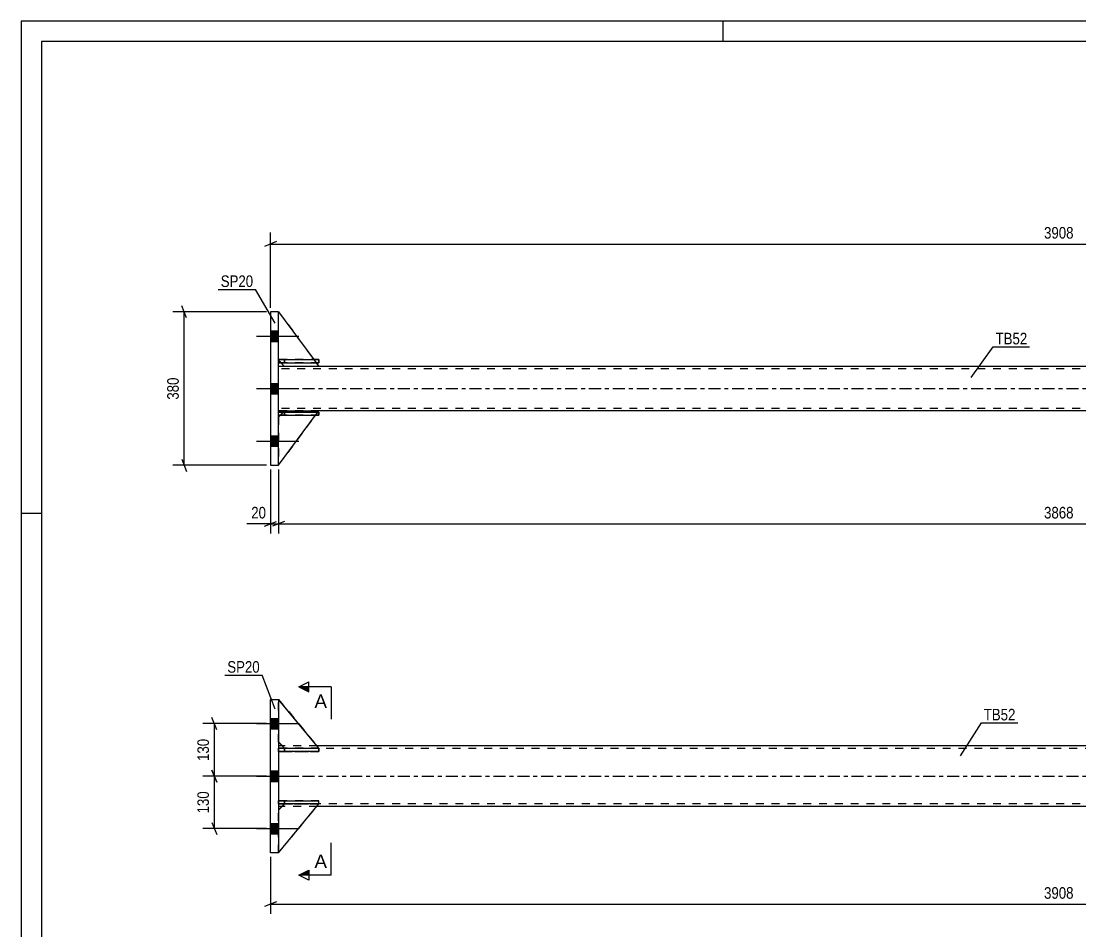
# Model space of a CAD drawing. Header units: millimetres. Extents: x 0 to 594, y 0 to 420.
# Drawn here: x 0 to 262.4, y 194.6 to 420 of the extents above; entities that cross this region are included whole.
import ezdxf

# ---------------------------------------------------------------- set-up
doc = ezdxf.new("R2010")
doc.units = ezdxf.units.MM
doc.linetypes.add('DXK_LINE_DOT2', pattern=[3.9198, 1.9599, -1.9599])
doc.linetypes.add('DXK_LINE_DOT3', pattern=[5.9187, 2.979, -0.9799, 0.9799, -0.9799])
doc.styles.add('Arial', font='ARIAL.TTF', dxfattribs={"height": 0.2})
doc.styles.add('Arial Narrow', font='ARIALN.TTF', dxfattribs={"height": 0.2})

# ---------------------------------------------------------------- blocks, each defined once
blk = doc.blocks.new('Unknown-581362819-1163')
at = {"color": 5, "linetype": 'Continuous'}
for p, q in [((594, 420), (0, 420)), ((0, 420), (0, 0)), ((174, 415), (174, 420)), ((589, 415), (5, 415)), ((5, 415), (5, 5)), ((5, 298), (0, 298))]:
    blk.add_line(p, q, dxfattribs=at)
blk = doc.blocks.new('Part-581362819-1795 - 1773')
at = {"color": 7, "linetype": 'DXK_LINE_DOT2'}
for p, q in [((63.81, 226.06), (63.81, 226.86)), ((65.31, 226.86), (63.81, 226.86)), ((73.81, 226.86), (63.81, 226.86)), ((63.81, 226.06), (73.81, 226.06)), ((73.81, 226.06), (63.81, 226.06)), ((65.31, 226.06), (65.31, 226.86)), ((65.31, 226.86), (73.81, 226.86)), ((73.81, 226.06), (73.81, 226.86))]:
    blk.add_line(p, q, dxfattribs=at)
blk = doc.blocks.new('Part-581362819-1792 - 1773')
at = {"color": 2, "linetype": 'Continuous'}
for p, q in [((64.72, 240.46), (63.81, 240.46)), ((441.11, 240.46), (73.32, 240.46)), ((64.71, 225.46), (63.81, 225.46)), ((441.12, 225.46), (73.31, 225.46))]:
    blk.add_line(p, q, dxfattribs=at)
at = {"color": 7, "linetype": 'DXK_LINE_DOT2'}
for p, q in [((63.81, 240.46), (63.81, 225.46)), ((63.81, 239.86), (450.62, 239.86)), ((73.32, 240.46), (64.72, 240.46)), ((450.62, 226.06), (63.81, 226.06)), ((73.31, 225.46), (64.71, 225.46))]:
    blk.add_line(p, q, dxfattribs=at)
at = {"color": 7, "linetype": 'DXK_LINE_DOT3'}
blk.add_line((63.81, 232.96), (450.62, 232.96), dxfattribs=at)
blk = doc.blocks.new('Part-581362819-1786 - 1773')
at = {"color": 2, "linetype": 'Continuous'}
for p, q in [((73.81, 239.87), (63.81, 251.96)), ((65.31, 239.87), (63.81, 241.37)), ((65.31, 239.87), (65.31, 239.87)), ((65.31, 239.87), (73.81, 239.87)), ((73.81, 239.87), (73.81, 239.87))]:
    blk.add_line(p, q, dxfattribs=at)
at = {"color": 7, "linetype": 'DXK_LINE_DOT2'}
for p, q in [((63.81, 241.37), (63.81, 251.96)), ((63.81, 251.96), (73.81, 239.87)), ((65.31, 239.87), (63.81, 241.37)), ((73.81, 239.87), (65.31, 239.87))]:
    blk.add_line(p, q, dxfattribs=at)
blk = doc.blocks.new('Part-581362819-1798 - 1773')
at = {"color": 7, "linetype": 'DXK_LINE_DOT2'}
for p, q in [((63.81, 239.86), (63.81, 239.06)), ((65.31, 239.86), (63.81, 239.86)), ((73.81, 239.86), (63.81, 239.86)), ((63.81, 239.06), (73.81, 239.06)), ((73.81, 239.06), (63.81, 239.06)), ((65.31, 239.06), (65.31, 239.86)), ((65.31, 239.86), (73.81, 239.86)), ((73.81, 239.86), (73.81, 239.06))]:
    blk.add_line(p, q, dxfattribs=at)
blk = doc.blocks.new('Part-581362819-1801 - 1773')
at = {"color": 2, "linetype": 'Continuous'}
for p, q in [((63.81, 226.86), (73.81, 226.86)), ((63.81, 226.86), (63.81, 226.86)), ((63.81, 226.86), (63.81, 226.06)), ((72.99, 226.06), (63.81, 226.06)), ((63.81, 226.06), (63.81, 226.06)), ((73.81, 226.06), (73.81, 226.86)), ((73.81, 226.06), (73.81, 226.06))]:
    blk.add_line(p, q, dxfattribs=at)
at = {"color": 7, "linetype": 'DXK_LINE_DOT2'}
for p, q in [((63.81, 226.06), (63.81, 226.86)), ((65.31, 226.86), (63.81, 226.86)), ((65.31, 226.06), (63.81, 226.06)), ((73.81, 226.86), (65.31, 226.86)), ((65.31, 226.86), (65.31, 226.06)), ((73.81, 226.06), (65.31, 226.06)), ((73.81, 226.06), (72.99, 226.06)), ((73.81, 226.06), (73.81, 226.06))]:
    blk.add_line(p, q, dxfattribs=at)
blk = doc.blocks.new('Part-581362819-1804 - 1773')
at = {"color": 7, "linetype": 'DXK_LINE_DOT2'}
for p, q in [((65.31, 226.07), (63.81, 224.57)), ((63.81, 213.96), (73.81, 226.07)), ((63.81, 224.57), (65.31, 226.07)), ((63.81, 213.96), (73.81, 226.07)), ((73.81, 226.07), (65.31, 226.07)), ((65.31, 226.07), (65.31, 226.07)), ((65.31, 226.07), (73.81, 226.07)), ((73.81, 226.07), (73.81, 226.07)), ((63.81, 224.57), (63.81, 213.96))]:
    blk.add_line(p, q, dxfattribs=at)
blk = doc.blocks.new('Part-581362819-1807 - 1773')
at = {"color": 2, "linetype": 'Continuous'}
for p, q in [((63.81, 213.96), (73.81, 226.07)), ((63.81, 224.57), (65.3, 226.06)), ((73.81, 226.07), (72.99, 226.07)), ((73.81, 226.07), (73.81, 226.07)), ((63.81, 213.96), (63.81, 213.96)), ((63.81, 213.96), (63.81, 213.96))]:
    blk.add_line(p, q, dxfattribs=at)
at = {"color": 7, "linetype": 'DXK_LINE_DOT2'}
for p, q in [((63.81, 224.57), (65.31, 226.07)), ((63.81, 213.96), (73.81, 226.07)), ((65.3, 226.06), (65.31, 226.07)), ((72.99, 226.07), (65.31, 226.07)), ((65.31, 226.07), (65.31, 226.07)), ((65.31, 226.07), (73.81, 226.07)), ((63.81, 213.96), (63.81, 224.57))]:
    blk.add_line(p, q, dxfattribs=at)
blk = doc.blocks.new('Part-581362819-1810 - 1773')
at = {"color": 7, "linetype": 'DXK_LINE_DOT2'}
for p, q in [((63.81, 241.37), (63.81, 251.96)), ((63.81, 251.96), (73.81, 239.87)), ((73.81, 239.87), (63.81, 251.96)), ((65.31, 239.87), (63.81, 241.37)), ((63.81, 241.37), (65.31, 239.87)), ((73.81, 239.87), (65.31, 239.87)), ((65.31, 239.87), (65.31, 239.87)), ((65.31, 239.87), (73.81, 239.87)), ((73.81, 239.87), (73.81, 239.87))]:
    blk.add_line(p, q, dxfattribs=at)
blk = doc.blocks.new('Bolt-581362819-1823 - 1773')
at = {"linetype": 'Continuous'}
for points in [[(61.81, 247.26), (61.81, 244.66), (63.81, 244.66), (63.81, 247.26)], [(61.81, 247.26), (61.81, 244.66), (63.81, 244.66), (63.81, 247.26)], [(61.81, 247.26), (61.81, 244.66), (63.81, 244.66), (63.81, 247.26)], [(61.81, 234.26), (61.81, 231.66), (63.81, 231.66), (63.81, 234.26)], [(61.81, 234.26), (61.81, 231.66), (63.81, 231.66), (63.81, 234.26)], [(61.81, 221.26), (61.81, 218.66), (63.81, 218.66), (63.81, 221.26)], [(61.81, 221.26), (61.81, 218.66), (63.81, 218.66), (63.81, 221.26)], [(61.81, 221.26), (61.81, 218.66), (63.81, 218.66), (63.81, 221.26)]]:
    blk.add_hatch(color=1, dxfattribs=at).paths.add_polyline_path(points)
at = {"color": 1, "linetype": 'Continuous'}
for p, q in [((61.81, 247.26), (63.81, 247.26)), ((61.81, 247.26), (63.81, 247.26)), ((61.81, 247.26), (63.81, 247.26)), ((58.31, 245.96), (68.81, 245.96)), ((58.31, 245.96), (68.81, 245.96)), ((58.31, 245.96), (68.81, 245.96)), ((61.81, 244.66), (63.81, 244.66)), ((61.81, 244.66), (63.81, 244.66)), ((61.81, 244.66), (63.81, 244.66)), ((61.81, 234.26), (63.81, 234.26)), ((61.81, 234.26), (63.81, 234.26)), ((58.31, 232.96), (68.81, 232.96)), ((58.31, 232.96), (68.81, 232.96)), ((61.81, 231.66), (63.81, 231.66)), ((61.81, 231.66), (63.81, 231.66)), ((61.81, 221.26), (63.81, 221.26)), ((61.81, 221.26), (63.81, 221.26)), ((61.81, 221.26), (63.81, 221.26)), ((58.31, 219.96), (68.81, 219.96)), ((58.31, 219.96), (68.81, 219.96)), ((58.31, 219.96), (68.81, 219.96)), ((61.81, 218.66), (63.81, 218.66)), ((61.81, 218.66), (63.81, 218.66)), ((61.81, 218.66), (63.81, 218.66))]:
    blk.add_line(p, q, dxfattribs=at)
blk = doc.blocks.new('Part-581362819-1830 - 1773')
at = {"color": 2, "linetype": 'Continuous'}
for p, q in [((63.81, 239.86), (73.81, 239.86)), ((63.81, 239.86), (63.81, 239.86)), ((63.81, 239.86), (63.81, 239.06)), ((73.81, 239.06), (63.81, 239.06)), ((63.81, 239.06), (63.81, 239.06)), ((73.81, 239.06), (73.81, 239.86))]:
    blk.add_line(p, q, dxfattribs=at)
at = {"color": 7, "linetype": 'DXK_LINE_DOT2'}
for p, q in [((63.81, 239.06), (63.81, 239.86)), ((65.31, 239.86), (63.81, 239.86)), ((65.31, 239.06), (63.81, 239.06)), ((73.81, 239.86), (65.31, 239.86)), ((65.31, 239.86), (65.31, 239.06)), ((65.31, 239.06), (73.81, 239.06))]:
    blk.add_line(p, q, dxfattribs=at)
blk = doc.blocks.new('Part-581362819-1835 - 1773')
at = {"color": 2, "linetype": 'Continuous'}
for p, q in [((61.81, 251.96), (63.81, 251.96)), ((61.81, 213.96), (61.81, 251.96)), ((63.81, 251.96), (63.81, 213.96)), ((63.81, 213.96), (61.81, 213.96))]:
    blk.add_line(p, q, dxfattribs=at)
blk = doc.blocks.new('Part-581362819-1646 - 1639')
at = {"color": 2, "linetype": 'Continuous'}
for p, q in [((63.81, 336.16), (63.81, 336.16)), ((63.81, 336.16), (73.81, 336.16)), ((63.81, 336.16), (63.81, 335.36)), ((73.81, 336.16), (73.81, 335.36)), ((63.81, 335.36), (73.81, 335.36))]:
    blk.add_line(p, q, dxfattribs=at)
at = {"color": 7, "linetype": 'DXK_LINE_DOT2'}
for p, q in [((65.31, 336.16), (63.81, 336.16)), ((63.81, 336.16), (63.81, 336.16)), ((73.81, 336.16), (65.31, 336.16)), ((65.31, 336.16), (65.31, 335.36)), ((63.81, 335.36), (65.31, 335.36)), ((63.81, 335.36), (63.81, 335.36)), ((65.31, 335.36), (73.81, 335.36))]:
    blk.add_line(p, q, dxfattribs=at)
blk = doc.blocks.new('Part-581362819-1647 - 1639')
at = {"color": 7, "linetype": 'DXK_LINE_DOT2'}
for p, q in [((63.81, 322.36), (63.81, 323.16)), ((63.81, 323.16), (65.31, 323.16)), ((73.58, 323.16), (63.81, 323.16)), ((65.31, 322.36), (65.31, 323.16)), ((65.31, 323.16), (73.81, 323.16)), ((73.81, 322.36), (73.81, 323.16)), ((65.31, 322.36), (63.81, 322.36)), ((63.81, 322.36), (63.81, 322.36)), ((63.81, 322.36), (73.81, 322.36)), ((73.81, 322.36), (65.31, 322.36))]:
    blk.add_line(p, q, dxfattribs=at)
blk = doc.blocks.new('Part-581362819-1648 - 1639')
at = {"color": 7, "linetype": 'DXK_LINE_DOT2'}
for p, q in [((63.81, 335.36), (63.81, 336.16)), ((63.81, 336.16), (65.31, 336.16)), ((63.81, 336.16), (73.81, 336.16)), ((65.31, 335.36), (65.31, 336.16)), ((65.31, 336.16), (73.81, 336.16)), ((73.81, 335.36), (73.81, 336.16)), ((65.31, 335.36), (63.81, 335.36)), ((63.81, 335.36), (63.81, 335.36)), ((63.81, 335.36), (73.81, 335.36)), ((73.81, 335.36), (65.31, 335.36))]:
    blk.add_line(p, q, dxfattribs=at)
blk = doc.blocks.new('Part-581362819-1649 - 1639')
at = {"color": 7, "linetype": 'DXK_LINE_DOT2'}
for p, q in [((63.81, 309.97), (73.81, 323.47)), ((65.31, 323.47), (63.81, 321.97)), ((65.31, 323.47), (63.81, 321.97)), ((73.81, 323.47), (65.31, 323.47)), ((65.31, 323.47), (65.31, 323.47)), ((73.81, 323.47), (65.31, 323.47)), ((63.81, 321.97), (63.81, 321.97)), ((63.81, 321.97), (63.81, 309.97))]:
    blk.add_line(p, q, dxfattribs=at)
blk = doc.blocks.new('Part-581362819-1650 - 1639')
at = {"color": 2, "linetype": 'Continuous'}
for p, q in [((63.81, 347.97), (72.57, 336.16)), ((64.43, 335.36), (65.31, 334.47)), ((73.81, 334.47), (65.31, 334.47)), ((73.16, 335.36), (73.81, 334.47))]:
    blk.add_line(p, q, dxfattribs=at)
at = {"color": 7, "linetype": 'DXK_LINE_DOT2'}
for p, q in [((63.81, 347.97), (63.81, 347.97)), ((63.81, 335.97), (63.81, 347.97)), ((63.81, 347.97), (63.81, 347.97)), ((64.43, 335.36), (63.81, 335.97)), ((72.57, 336.16), (73.16, 335.36))]:
    blk.add_line(p, q, dxfattribs=at)
blk = doc.blocks.new('Part-581362819-1651 - 1639')
at = {"color": 7, "linetype": 'DXK_LINE_DOT2'}
for p, q in [((63.81, 347.97), (73.81, 334.47)), ((63.81, 335.97), (63.81, 347.97)), ((65.31, 334.47), (63.81, 335.97)), ((73.81, 334.47), (65.31, 334.47))]:
    blk.add_line(p, q, dxfattribs=at)
blk = doc.blocks.new('Part-581362819-1656 - 1639')
at = {"color": 2, "linetype": 'Continuous'}
for p, q in [((65.31, 334.47), (63.81, 334.47)), ((440.62, 334.47), (73.81, 334.47)), ((65.31, 323.47), (63.81, 323.47)), ((440.62, 323.47), (73.81, 323.47))]:
    blk.add_line(p, q, dxfattribs=at)
at = {"color": 7, "linetype": 'DXK_LINE_DOT2'}
for p, q in [((63.81, 323.47), (63.81, 334.47)), ((450.62, 333.87), (63.81, 333.87)), ((73.81, 334.47), (65.31, 334.47)), ((450.62, 324.07), (63.81, 324.07)), ((73.81, 323.47), (65.31, 323.47))]:
    blk.add_line(p, q, dxfattribs=at)
at = {"color": 7, "linetype": 'DXK_LINE_DOT3'}
blk.add_line((63.81, 328.97), (450.62, 328.97), dxfattribs=at)
blk = doc.blocks.new('Part-581362819-1667 - 1639')
at = {"color": 2, "linetype": 'Continuous'}
for p, q in [((63.81, 347.97), (61.81, 347.97)), ((61.81, 347.97), (61.81, 309.97)), ((63.81, 309.97), (63.81, 347.97)), ((61.81, 309.97), (63.81, 309.97))]:
    blk.add_line(p, q, dxfattribs=at)
blk = doc.blocks.new('Part-581362819-1668 - 1639')
at = {"color": 7, "linetype": 'DXK_LINE_DOT2'}
for p, q in [((65.31, 323.47), (63.81, 321.97)), ((64.2, 322.36), (65, 323.16)), ((65.31, 323.47), (73.81, 323.47)), ((72.99, 322.36), (73.58, 323.16)), ((73.58, 323.16), (73.58, 323.16)), ((63.81, 321.97), (63.81, 321.97)), ((63.81, 309.97), (63.81, 321.97)), ((63.81, 309.97), (63.81, 309.97)), ((63.81, 309.97), (63.81, 309.97))]:
    blk.add_line(p, q, dxfattribs=at)
at = {"color": 2, "linetype": 'Continuous'}
for p, q in [((65, 323.16), (65.31, 323.47)), ((65.31, 323.47), (73.81, 323.47)), ((65.31, 323.47), (65.31, 323.47)), ((73.58, 323.16), (73.81, 323.47)), ((63.81, 309.97), (72.99, 322.36)), ((63.81, 321.97), (64.2, 322.36))]:
    blk.add_line(p, q, dxfattribs=at)
blk = doc.blocks.new('Bolt-581362819-1671 - 1639')
at = {"linetype": 'Continuous'}
for points in [[(63.81, 340.67), (63.81, 343.27), (61.81, 343.27), (61.81, 340.67)], [(63.81, 340.67), (63.81, 343.27), (61.81, 343.27), (61.81, 340.67)], [(63.81, 340.67), (63.81, 343.27), (61.81, 343.27), (61.81, 340.67)], [(63.81, 327.67), (63.81, 330.27), (61.81, 330.27), (61.81, 327.67)], [(63.81, 327.67), (63.81, 330.27), (61.81, 330.27), (61.81, 327.67)], [(63.81, 314.67), (63.81, 317.27), (61.81, 317.27), (61.81, 314.67)], [(63.81, 314.67), (63.81, 317.27), (61.81, 317.27), (61.81, 314.67)], [(63.81, 314.67), (63.81, 317.27), (61.81, 317.27), (61.81, 314.67)]]:
    blk.add_hatch(color=1, dxfattribs=at).paths.add_polyline_path(points)
at = {"color": 1, "linetype": 'Continuous'}
for p, q in [((58.31, 341.97), (68.81, 341.97)), ((58.31, 341.97), (68.81, 341.97)), ((58.31, 341.97), (68.81, 341.97)), ((61.81, 343.27), (63.81, 343.27)), ((61.81, 343.27), (63.81, 343.27)), ((61.81, 343.27), (63.81, 343.27)), ((61.81, 340.67), (63.81, 340.67)), ((61.81, 340.67), (63.81, 340.67)), ((61.81, 340.67), (63.81, 340.67)), ((58.31, 328.97), (68.81, 328.97)), ((58.31, 328.97), (68.81, 328.97)), ((61.81, 330.27), (63.81, 330.27)), ((61.81, 330.27), (63.81, 330.27)), ((61.81, 327.67), (63.81, 327.67)), ((61.81, 327.67), (63.81, 327.67)), ((58.31, 315.97), (68.81, 315.97)), ((58.31, 315.97), (68.81, 315.97)), ((58.31, 315.97), (68.81, 315.97)), ((61.81, 317.27), (63.81, 317.27)), ((61.81, 317.27), (63.81, 317.27)), ((61.81, 317.27), (63.81, 317.27)), ((61.81, 314.67), (63.81, 314.67)), ((61.81, 314.67), (63.81, 314.67)), ((61.81, 314.67), (63.81, 314.67))]:
    blk.add_line(p, q, dxfattribs=at)
blk = doc.blocks.new('Part-581362819-1680 - 1639')
at = {"color": 2, "linetype": 'Continuous'}
for p, q in [((63.81, 323.16), (63.81, 323.16)), ((63.81, 323.16), (73.81, 323.16)), ((63.81, 322.36), (63.81, 323.16)), ((73.81, 323.16), (73.81, 322.36)), ((63.81, 322.36), (73.81, 322.36))]:
    blk.add_line(p, q, dxfattribs=at)
at = {"color": 7, "linetype": 'DXK_LINE_DOT2'}
for p, q in [((65.31, 323.16), (63.81, 323.16)), ((63.81, 323.16), (63.81, 323.16)), ((73.81, 323.16), (65.31, 323.16)), ((65.31, 323.16), (65.31, 322.36)), ((63.81, 322.36), (63.81, 322.36)), ((63.81, 322.36), (65.31, 322.36)), ((63.81, 322.36), (63.81, 322.36)), ((65.31, 322.36), (73.81, 322.36))]:
    blk.add_line(p, q, dxfattribs=at)
blk = doc.blocks.new('StraightDimension-581362819-1843 - 1773')
at = {"color": 7, "linetype": 'Continuous'}
for p, q in [((61.81, 212.96), (61.81, 198.84)), ((63.31, 201.84), (60.31, 200.64)), ((61.81, 201.24), (452.62, 201.24))]:
    blk.add_line(p, q, dxfattribs=at)
at = {"color": 0}
blk.add_wipeout([(261.47, 201.99), (261.47, 206.19), (252.96, 206.19), (252.96, 201.99)], dxfattribs=at)
at = {"color": 3, "style": 'Arial Narrow'}
blk.add_text('3908', height=2.863, dxfattribs=at).set_placement((253.56, 202.59))
blk = doc.blocks.new('StraightDimension-581362819-1854 - 1773')
at = {"color": 7, "linetype": 'Continuous'}
for p, q in [((48.49, 231.46), (47.29, 234.46)), ((60.81, 232.96), (45.04, 232.96)), ((47.89, 219.96), (47.89, 232.96)), ((47.29, 221.46), (48.49, 218.46)), ((60.81, 219.96), (45.04, 219.96))]:
    blk.add_line(p, q, dxfattribs=at)
at = {"color": 0}
blk.add_wipeout([(47.14, 229.8), (42.94, 229.8), (42.94, 223.12), (47.14, 223.12)], dxfattribs=at)
at = {"color": 3, "style": 'Arial Narrow'}
blk.add_text('130', height=2.863, rotation=90.0002, dxfattribs=at).set_placement((46.54, 223.72))
blk = doc.blocks.new('StraightDimension-581362819-1867 - 1773')
at = {"color": 7, "linetype": 'Continuous'}
for p, q in [((48.49, 244.46), (47.29, 247.46)), ((60.81, 245.96), (45.04, 245.96)), ((47.89, 232.96), (47.89, 245.96)), ((47.29, 234.46), (48.49, 231.46)), ((60.81, 232.96), (45.04, 232.96))]:
    blk.add_line(p, q, dxfattribs=at)
at = {"color": 0}
blk.add_wipeout([(47.14, 242.8), (42.94, 242.8), (42.94, 236.12), (47.14, 236.12)], dxfattribs=at)
at = {"color": 3, "style": 'Arial Narrow'}
blk.add_text('130', height=2.863, rotation=90.0002, dxfattribs=at).set_placement((46.54, 236.72))
blk = doc.blocks.new('StraightDimension-581362819-1712 - 1639')
at = {"color": 7, "linetype": 'Continuous'}
for p, q in [((61.81, 308.97), (61.81, 293.05)), ((63.81, 308.97), (63.81, 293.05)), ((60.31, 294.85), (63.31, 296.05)), ((61.81, 295.45), (63.81, 295.45)), ((65.31, 296.05), (62.31, 294.85))]:
    blk.add_line(p, q, dxfattribs=at)
at = {"color": 0}
blk.add_wipeout([(61.29, 296.2), (61.29, 300.4), (56.43, 300.4), (56.43, 296.2)], dxfattribs=at)
at = {"color": 7, "linetype": 'Continuous'}
blk.add_line((61.81, 295.45), (55.91, 295.45), dxfattribs=at)
blk.add_line((61.81, 295.45), (55.91, 295.45), dxfattribs=at)
at = {"color": 3, "style": 'Arial Narrow'}
blk.add_text('20', height=2.863, dxfattribs=at).set_placement((57.03, 296.8))
blk = doc.blocks.new('StraightDimension-581362819-1732 - 1639')
at = {"color": 7, "linetype": 'Continuous'}
for p, q in [((63.81, 308.97), (63.81, 293.05)), ((65.31, 296.05), (62.31, 294.85)), ((63.81, 295.45), (450.62, 295.45))]:
    blk.add_line(p, q, dxfattribs=at)
at = {"color": 0}
blk.add_wipeout([(261.47, 296.2), (261.47, 300.4), (252.96, 300.4), (252.96, 296.2)], dxfattribs=at)
at = {"color": 3, "style": 'Arial Narrow'}
blk.add_text('3868', height=2.863, dxfattribs=at).set_placement((253.56, 296.8))
blk = doc.blocks.new('StraightDimension-581362819-1690 - 1639')
at = {"color": 7, "linetype": 'Continuous'}
for p, q in [((41.01, 346.47), (39.81, 349.47)), ((60.81, 347.97), (37.56, 347.97)), ((40.41, 309.97), (40.41, 347.97)), ((60.81, 309.97), (37.56, 309.97)), ((39.81, 311.47), (41.01, 308.47))]:
    blk.add_line(p, q, dxfattribs=at)
at = {"color": 0}
blk.add_wipeout([(39.66, 332.32), (35.46, 332.32), (35.46, 325.63), (39.66, 325.63)], dxfattribs=at)
at = {"color": 3, "style": 'Arial Narrow'}
blk.add_text('380', height=2.863, rotation=90.0002, dxfattribs=at).set_placement((39.06, 326.23))
blk = doc.blocks.new('StraightDimension-581362819-1701 - 1639')
at = {"color": 7, "linetype": 'Continuous'}
for p, q in [((61.81, 348.97), (61.81, 367.64)), ((63.31, 365.39), (60.31, 364.19)), ((61.81, 364.79), (452.62, 364.79))]:
    blk.add_line(p, q, dxfattribs=at)
at = {"color": 0}
blk.add_wipeout([(261.47, 365.54), (261.47, 369.74), (252.96, 369.74), (252.96, 365.54)], dxfattribs=at)
at = {"color": 3, "style": 'Arial Narrow'}
blk.add_text('3908', height=2.863, dxfattribs=at).set_placement((253.56, 366.14))
blk = doc.blocks.new('Mark-581362819-1788 - 1773')
at = {"color": 0}
blk.add_wipeout([(246.46, 246.77), (246.46, 249.77), (238.61, 249.77), (238.61, 246.77)], dxfattribs=at)
blk.add_wipeout([(246.46, 246.77), (246.46, 249.77), (238.61, 249.77), (238.61, 246.77)], dxfattribs=at)
at = {"color": 30, "linetype": 'Continuous'}
for p, q in [((232.84, 238), (238.01, 246.17)), ((238.01, 246.17), (247.06, 246.17))]:
    blk.add_line(p, q, dxfattribs=at)
at = {"color": 3, "style": 'Arial Narrow'}
blk.add_text('TB52', height=2.863, dxfattribs=at).set_placement((238.61, 246.77))
blk = doc.blocks.new('SectionMark-581362819-1958 - 1773')
at = {"linetype": 'Continuous'}
for points in [[(71.31, 255.1), (71.31, 253.85), (68.81, 255.1)], [(71.31, 209.69), (71.31, 208.44), (68.81, 208.44)]]:
    blk.add_hatch(color=6, dxfattribs=at).paths.add_polyline_path(points)
at = {"color": 6, "linetype": 'Continuous'}
for p, q in [((68.81, 255.1), (71.31, 256.35)), ((76.81, 255.1), (68.81, 255.1)), ((68.81, 255.1), (71.31, 253.85)), ((71.31, 253.85), (71.31, 256.35)), ((68.81, 208.44), (71.31, 209.69)), ((76.81, 208.44), (68.81, 208.44)), ((71.31, 207.19), (68.81, 208.44)), ((71.31, 209.69), (71.31, 207.19))]:
    blk.add_line(p, q, dxfattribs=at)
at = {"color": 0, "linetype": 'Continuous'}
for points in [[(75.81, 249.85), (75.81, 253.35), (72.7, 253.35), (72.7, 249.85)], [(75.81, 210.19), (75.81, 213.69), (72.7, 213.69), (72.7, 210.19)]]:
    blk.add_wipeout(points, dxfattribs=at)
at = {"color": 6, "linetype": 'Continuous'}
for p, q in [((76.81, 255.1), (76.81, 247.1)), ((76.81, 208.44), (76.81, 216.44))]:
    blk.add_line(p, q, dxfattribs=at)
at = {"color": 3, "linetype": 'Continuous', "style": 'Arial'}
for p in [(72.7, 249.85), (72.7, 210.19)]:
    blk.add_text('A', height=3.34, dxfattribs=at).set_placement(p)
blk = doc.blocks.new('Mark-581362819-1831 - 1773')
at = {"color": 0}
blk.add_wipeout([(59.13, 258.59), (59.13, 261.59), (51.09, 261.59), (51.09, 258.59)], dxfattribs=at)
blk.add_wipeout([(59.13, 258.59), (59.13, 261.59), (51.09, 261.59), (51.09, 258.59)], dxfattribs=at)
at = {"color": 30, "linetype": 'Continuous'}
for p in [(50.49, 257.99), (62.95, 249.51)]:
    blk.add_line(p, (59.73, 257.99), dxfattribs=at)
at = {"color": 3, "style": 'Arial Narrow'}
blk.add_text('SP20', height=2.863, dxfattribs=at).set_placement((51.09, 258.59))
blk = doc.blocks.new('Mark-581362819-1652 - 1639')
at = {"color": 0}
blk.add_wipeout([(249.39, 339.93), (249.39, 342.93), (241.54, 342.93), (241.54, 339.93)], dxfattribs=at)
blk.add_wipeout([(249.39, 339.93), (249.39, 342.93), (241.54, 342.93), (241.54, 339.93)], dxfattribs=at)
at = {"color": 30, "linetype": 'Continuous'}
for p, q in [((235.5, 331.76), (240.94, 339.33)), ((240.94, 339.33), (249.99, 339.33))]:
    blk.add_line(p, q, dxfattribs=at)
at = {"color": 3, "style": 'Arial Narrow'}
blk.add_text('TB52', height=2.863, dxfattribs=at).set_placement((241.54, 339.93))
blk = doc.blocks.new('Mark-581362819-1663 - 1639')
at = {"color": 0}
blk.add_wipeout([(57.51, 354.15), (57.51, 357.15), (49.47, 357.15), (49.47, 354.15)], dxfattribs=at)
blk.add_wipeout([(57.51, 354.15), (57.51, 357.15), (49.47, 357.15), (49.47, 354.15)], dxfattribs=at)
at = {"color": 30, "linetype": 'Continuous'}
for p in [(48.87, 353.55), (62.95, 345.19)]:
    blk.add_line(p, (58.11, 353.55), dxfattribs=at)
at = {"color": 3, "style": 'Arial Narrow'}
blk.add_text('SP20', height=2.863, dxfattribs=at).set_placement((49.47, 354.15))

msp = doc.modelspace()

# ---------------------------------------------------------------- block references
for name in ['Unknown-581362819-1163', 'Part-581362819-1667 - 1639', 'Part-581362819-1650 - 1639', 'Part-581362819-1651 - 1639', 'Bolt-581362819-1671 - 1639', 'Part-581362819-1646 - 1639', 'Part-581362819-1648 - 1639', 'Part-581362819-1656 - 1639', 'Part-581362819-1649 - 1639', 'Part-581362819-1668 - 1639', 'Part-581362819-1647 - 1639', 'Part-581362819-1680 - 1639', 'Part-581362819-1835 - 1773', 'Part-581362819-1786 - 1773', 'Part-581362819-1810 - 1773', 'Bolt-581362819-1823 - 1773', 'Part-581362819-1792 - 1773', 'Part-581362819-1798 - 1773', 'Part-581362819-1830 - 1773', 'Part-581362819-1795 - 1773', 'Part-581362819-1801 - 1773', 'Part-581362819-1804 - 1773', 'Part-581362819-1807 - 1773']:
    msp.add_blockref(name, (0, 0))

# ---------------------------------------------------------------- next in the draw order: block references
for name in ['Mark-581362819-1652 - 1639', 'StraightDimension-581362819-1712 - 1639', 'Mark-581362819-1831 - 1773', 'Mark-581362819-1788 - 1773', 'StraightDimension-581362819-1854 - 1773', 'StraightDimension-581362819-1843 - 1773']:
    msp.add_blockref(name, (0, 0))

# ---------------------------------------------------------------- next in the draw order: block references
for name in ['StraightDimension-581362819-1690 - 1639', 'StraightDimension-581362819-1732 - 1639', 'SectionMark-581362819-1958 - 1773', 'StraightDimension-581362819-1867 - 1773']:
    msp.add_blockref(name, (0, 0))

# ---------------------------------------------------------------- next in the draw order: block references
msp.add_blockref('StraightDimension-581362819-1701 - 1639', (0, 0))

# ---------------------------------------------------------------- next in the draw order: block references
msp.add_blockref('Mark-581362819-1663 - 1639', (0, 0))

doc.saveas('drawing.dxf')
